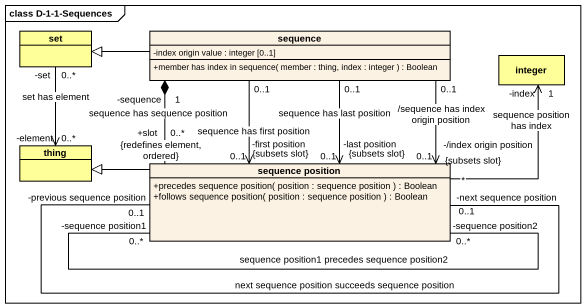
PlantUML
@startuml
mainframe class D-1-1-Sequences
hide circle
hide empty members
skinparam classAttributeIconSize 0
class "set" as set_ #FFFF99
class sequence {
  -index origin value : integer [0..1]
  +member has index in sequence( member : thing, index : integer ) : Boolean
}
class integer #FFFF99
class thing #FFFF99
class "sequence position" as sequence_position {
  +precedes sequence position( position : sequence position ) : Boolean
  +follows sequence position( position : sequence position ) : Boolean
}
set_ "-set\n0..*" --> "-element\n0..*" thing : set has element
sequence -left-|> set_
sequence "1\n-sequence" *-- "0..*\n{redefines element, ordered}\n+slot" sequence_position : sequence has sequence position
sequence "0..1" --> "0..1\n-first position\n{subsets slot}" sequence_position : sequence has first position
sequence "0..1" --> "-last position\n0..1\n{subsets slot}" sequence_position : sequence has last position
sequence "0..1" --> "-/index origin position\n0..1\n{subsets slot}" sequence_position : /sequence has index origin position
sequence_position "*" -right-> "-index\n1" integer : sequence position has index
sequence_position -left-|> thing
sequence_position "-previous sequence position\n0..1" -- "-next sequence position\n0..1" sequence_position : next sequence position succeeds sequence position
sequence_position "-sequence position2\n0..*" -- "-sequence position1\n0..*" sequence_position : sequence position1 precedes sequence position2
@enduml
